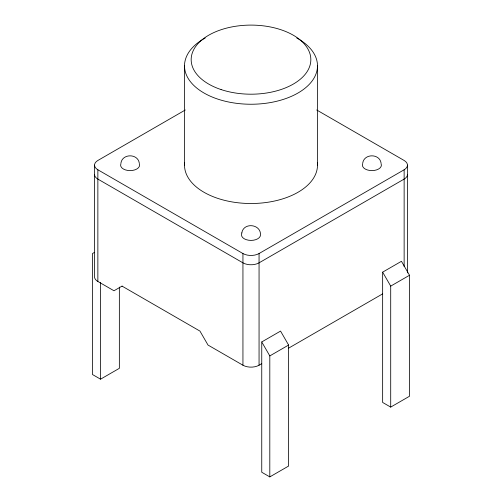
<?xml version="1.0" encoding="UTF-8"?>
<svg xmlns="http://www.w3.org/2000/svg" width="502" height="502" viewBox="0 0 502 502"><rect width="100%" height="100%" fill="white"/><g stroke="black" fill="none" stroke-linecap="round" stroke-linejoin="round"><path stroke-width="0.75" d="M120.926 163.119C122.3 153.411 137.906 153.411 139.28 163.119M362.72 163.119C364.094 153.411 379.7 153.411 381.074 163.119M185.313 109.982L97.865 160.471A11.395 6.582 0 0 0 97.865 169.776L97.865 281.459L113.985 290.765L122.111 286.071M94.508 252.374L92.487 253.541L92.487 374.53L100.551 379.179L119.357 368.324L119.357 287.081M97.865 169.776L242.943 253.535A11.395 6.582 0 0 0 259.057 253.535L404.135 169.776A11.395 6.582 0 0 0 404.135 160.471L316.687 109.982M261.749 341.95L280.555 331.094L288.612 345.056L288.612 466.044L269.806 476.9L261.749 472.244L261.749 341.95L269.806 355.912L269.806 476.9M382.643 272.153L401.449 261.297L409.513 275.253L409.513 396.241L390.707 407.103L382.643 402.447L382.643 272.153L390.707 286.115L390.707 407.103M269.806 355.912L288.612 345.056M390.707 286.115L409.513 275.253M122.042 286.115L199.953 331.094L208.016 345.056L242.943 365.218A11.395 6.582 0 0 0 259.057 365.218L261.749 363.668M288.612 348.156L382.643 293.871M407.473 165.127L407.473 272.9M404.135 169.776L404.135 266.612M317.49 65.856L317.49 165.127M259.057 253.535L259.057 365.218M242.943 253.535L242.943 365.218M184.51 65.856L184.51 165.127M100.551 282.319L100.551 379.179M94.527 165.127L94.527 276.809A11.395 6.582 0 0 0 97.865 281.459M407.473 174.432A11.395 6.582 0 0 1 404.135 179.088L259.057 262.847A11.395 6.582 0 0 1 242.943 262.847L97.865 179.088A11.395 6.582 0 0 1 94.527 174.432M317.371 162.817A66.49 38.39 0 0 1 251 203.511A66.49 38.39 0 0 1 184.629 162.817M139.28 163.708A9.5 5.484 0 0 1 130.1 170.611A9.5 5.484 0 0 1 120.926 163.708M381.074 163.708A9.5 5.484 0 0 1 371.9 170.611A9.5 5.484 0 0 1 362.72 163.708M296.782 38.014A66.49 38.39 0 0 1 298.42 92.763A66.49 38.39 0 0 1 203.58 92.763A66.49 38.39 0 0 1 205.218 38.014M241.826 232.915L241.5 234.923A9.5 5.484 0 0 0 251 240.408A9.5 5.484 0 0 0 260.5 234.923C261.015 223.967 243.489 222.072 241.826 232.915M221.081 89.569A59.838 34.55 0 0 0 310.838 59.65A59.838 34.55 0 0 0 221.081 29.731A59.838 34.55 0 0 0 221.081 89.569"/></g></svg>
